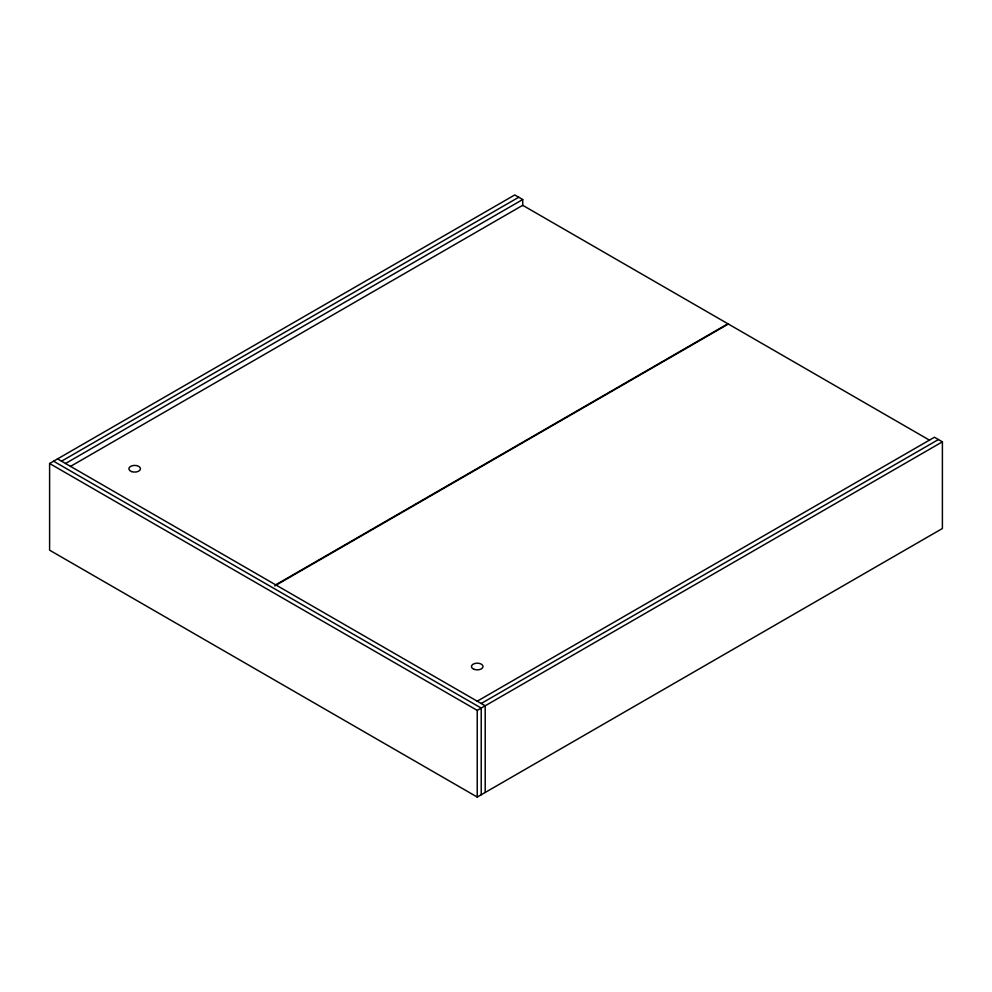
<?xml version="1.0" encoding="UTF-8"?>
<svg xmlns="http://www.w3.org/2000/svg" width="992" height="992" viewBox="0 0 992 992"><rect width="100%" height="100%" fill="white"/><g stroke="black" fill="none" stroke-linecap="round" stroke-linejoin="round"><path stroke-width="1.49" d="M477.239 701.195L934.439 437.236L942.4 441.824L942.4 528.5L477.239 797.06L49.6 550.176L49.6 463.5L514.761 194.94L522.722 199.528L522.722 205.728M61.541 461.193L518.742 197.234M65.522 463.5L522.722 199.528M70.457 466.426L522.722 205.307L727.905 323.764L275.627 584.883M274.747 585.912L728.351 324.024L929.504 440.163M481.219 703.489L938.42 439.53M49.6 463.5L477.239 710.384L942.4 441.824M57.561 458.899L485.2 705.796L485.2 792.472M53.58 461.193L481.219 708.09L481.219 794.766M477.239 710.384L477.239 797.06M474.188 669.377A5.791 3.348 0 0 0 483.03 666.624A5.791 3.348 0 0 0 474.486 663.574A5.791 3.348 0 0 0 474.188 669.377M131.626 471.597A5.791 3.348 0 0 0 140.467 468.856A5.791 3.348 0 0 0 131.924 465.806A5.791 3.348 0 0 0 131.626 471.597"/></g></svg>
